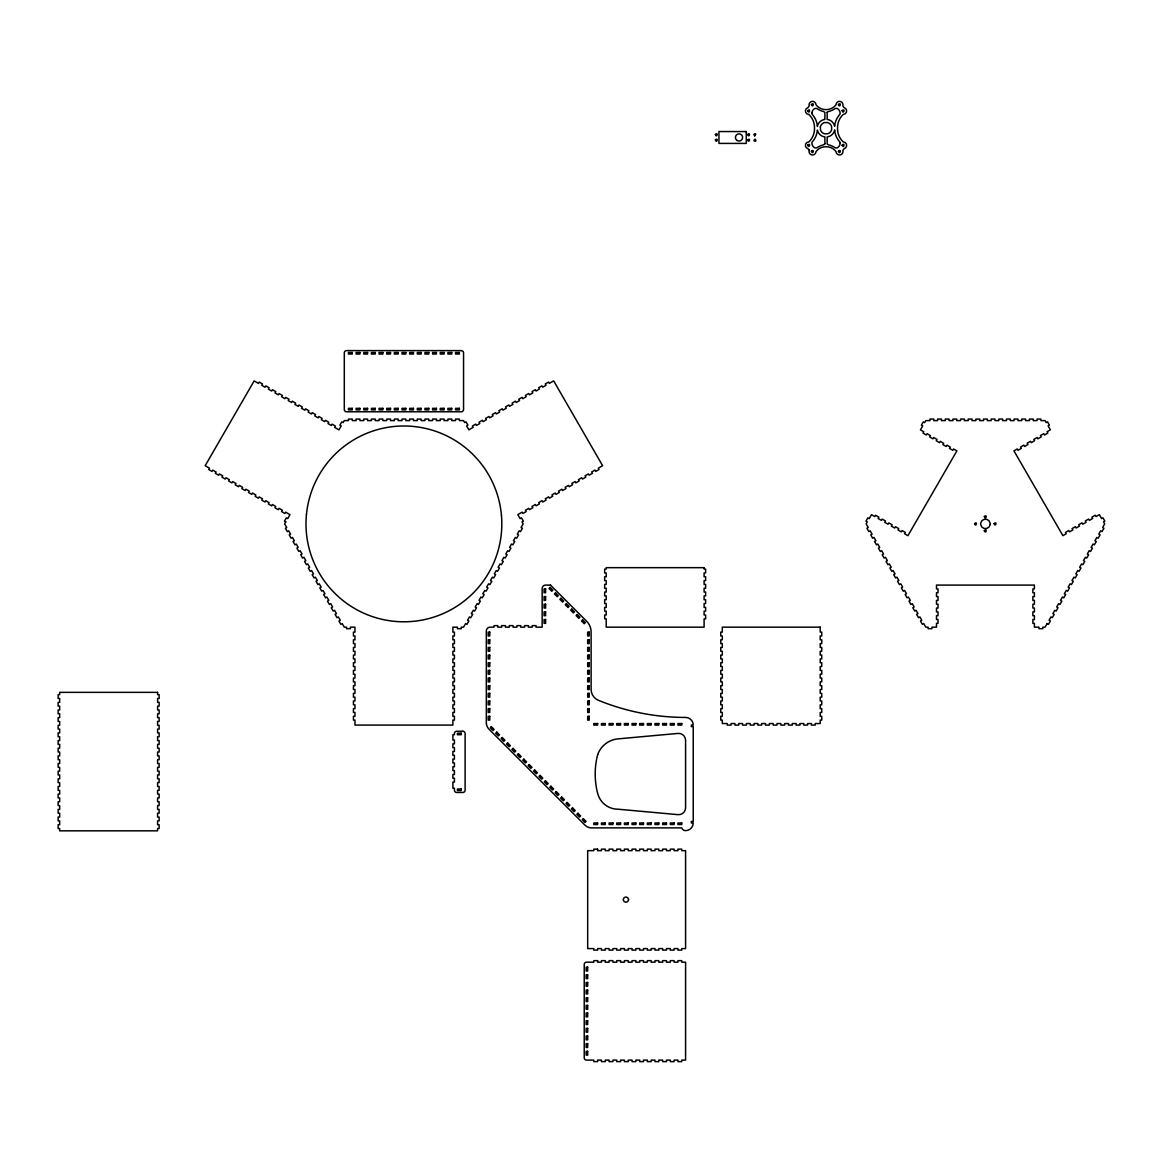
<?xml version="1.0" encoding="UTF-8"?>
<svg xmlns="http://www.w3.org/2000/svg" width="1163" height="1163" viewBox="0 0 1163 1163"><rect width="100%" height="100%" fill="white"/><g stroke="black" fill="none" stroke-linecap="round" stroke-linejoin="round"><path stroke-width="1.5" d="M306.465 514.279L306.349 515.471A97.91 97.91 0 0 0 403.895 621.798A97.91 97.91 0 0 0 501.457 515.5M755.674 140.941C756.415 136.551 751.443 142.017 755.659 140.97M755.121 133.687L753.813 134.399L754.569 135.838M754.7 135.867L755.819 134.21M501.457 515.5L501.355 514.308A97.91 97.91 0 0 0 306.48 514.279M984.291 530.75C986.224 534.922 987.285 527.261 984.291 530.75M807.674 110.79C809.55 114.992 810.727 107.345 807.674 110.79M842.099 145.215C843.975 149.416 845.152 141.77 842.099 145.215M811.963 112.782L811.934 113.378A1.875 1.875 0 0 0 812.486 114.701L812.835 115.093A19.858 19.858 0 0 1 817.313 125.604L817.4 126.476L817.574 125.488A8.868 8.868 0 0 1 824.131 119.527L824.887 119.455L824.887 112.375L823.36 111.459A16.98 16.98 0 0 1 816.906 108.508L814.914 108.435A5.524 5.524 0 0 0 811.963 112.782M840.108 142.976L840.093 143.572A5.524 5.524 0 0 1 837.127 147.919L835.252 147.919A16.98 16.98 0 0 0 828.681 144.895L827.169 143.979L827.155 136.9L827.911 136.827A8.868 8.868 0 0 0 834.467 130.867L834.641 129.878L834.729 130.75A19.858 19.858 0 0 0 839.206 141.261L839.555 141.653A1.875 1.875 0 0 1 840.108 142.976M809.288 150.114L809.23 150.521A3.445 3.445 0 0 0 811.934 154.941A3.445 3.445 0 0 0 815.961 151.684A12.11 12.11 0 0 1 826.021 146.727A12.11 12.11 0 0 1 836.081 151.684A3.445 3.445 0 0 0 840.108 154.941A3.445 3.445 0 0 0 842.812 150.521L844.047 148.733A3.445 3.445 0 0 0 843.306 141.944L843.233 141.959A18.099 18.099 0 0 1 837.534 128.177A18.099 18.099 0 0 1 843.233 114.396L843.306 114.41A3.445 3.445 0 0 0 844.047 107.621L842.812 105.833A3.445 3.445 0 0 0 840.108 101.414A3.445 3.445 0 0 0 836.081 104.67A12.11 12.11 0 0 1 826.021 109.627A12.11 12.11 0 0 1 815.961 104.67A3.445 3.445 0 0 0 811.934 101.414A3.445 3.445 0 0 0 809.23 105.833L807.994 107.621A3.445 3.445 0 0 0 808.736 114.41L808.808 114.396A18.099 18.099 0 0 1 814.507 128.177A18.099 18.099 0 0 1 808.808 141.959L808.736 141.944A3.445 3.445 0 0 0 807.994 148.733L809.288 150.114M827.169 112.375L827.155 119.455L828.71 119.731A8.868 8.868 0 0 1 834.671 126.287L834.729 125.604A19.858 19.858 0 0 1 839.206 115.093L839.555 114.701A1.875 1.875 0 0 0 840.108 113.378L840.093 112.782A5.524 5.524 0 0 0 837.127 108.435L835.252 108.435A16.98 16.98 0 0 1 828.681 111.459L827.184 112.273M824.887 143.878L823.36 144.895A16.98 16.98 0 0 0 816.906 147.846L814.914 147.919A5.524 5.524 0 0 1 811.963 143.572L811.934 142.976A1.875 1.875 0 0 1 812.486 141.653L812.835 141.261A19.858 19.858 0 0 0 817.313 130.75L817.371 130.067A8.868 8.868 0 0 0 823.331 136.623L824.887 136.9L824.887 143.878M820.351 126.912L820.482 129.922A5.815 5.815 0 0 0 824.756 133.847L827.765 133.73A5.815 5.815 0 0 0 831.69 129.442L831.574 126.433A5.815 5.815 0 0 0 827.286 122.508L824.276 122.624A5.815 5.815 0 0 0 820.351 126.912M994.06 523.612C995.572 527.973 997.389 520.442 994.06 523.612M715.39 134.472C716.742 138.717 718.69 131.492 715.39 134.472M715.39 139.909C716.742 144.139 718.69 136.914 715.39 139.909M747.664 134.472C749.03 138.717 750.964 131.492 747.664 134.472M811.411 104.51C812.806 108.9 814.812 101.428 811.411 104.51M811.411 151.248C812.806 155.624 814.812 148.152 811.411 151.248M838.421 104.51C839.817 108.9 841.823 101.428 838.421 104.51M838.421 151.248C839.817 155.624 841.823 148.152 838.421 151.248M974.565 523.597C975.975 527.973 977.967 520.501 974.565 523.597M984.349 516.488C985.41 520.966 987.969 513.668 984.349 516.488M807.747 144.968C808.663 149.475 811.469 142.264 807.747 144.968M842.157 110.543C843.088 115.064 845.894 107.854 842.157 110.543M747.707 139.793C748.579 144.154 751.327 137.19 747.707 139.793M597.709 754.554L597.142 756.72A78.415 78.415 0 0 0 597.142 791.363L597.724 793.544A20.847 20.847 0 0 0 617.989 809.201L678.014 814.652A6.92 6.92 0 0 0 685.589 807.762L685.589 740.38A6.934 6.934 0 0 0 678.029 733.417L617.975 738.883A23.812 23.812 0 0 0 597.709 754.554M285.793 521.911L284.659 523.917L286.723 527.493L285.4 528.264L287.319 531.578L288.642 530.808L290.546 534.122L289.224 534.893L291.143 538.207L292.465 537.437L294.37 540.751L293.047 541.507L294.966 544.822L296.289 544.066L298.193 547.366L296.87 548.136L298.789 551.451L300.112 550.681L302.031 553.995L300.694 554.766L302.613 558.08L303.936 557.31L305.854 560.624L304.532 561.38L306.436 564.695L307.759 563.939L309.678 567.253L308.355 568.009L310.259 571.324L311.582 570.553L313.501 573.868L312.178 574.638L314.083 577.953L315.406 577.182L317.325 580.497L316.002 581.267L317.906 584.567L319.244 583.811L321.148 587.126L319.825 587.882L321.729 591.197L323.067 590.441L324.971 593.741L323.648 594.511L325.567 597.826L326.89 597.055L328.795 600.37L327.472 601.14L329.391 604.455L330.714 603.684L332.618 606.999L331.295 607.755L333.214 611.069L334.537 610.313L336.441 613.613L335.118 614.384L337.037 617.698L338.36 616.928L340.279 620.242L338.942 621.013L340.861 624.327L342.184 623.557L344.263 627.162L346.559 627.162L346.559 628.703L350.383 628.703L350.383 627.162L354.962 627.162L354.962 632.134L353.436 632.134L353.436 635.957L354.962 635.957L354.962 639.795L353.436 639.795L353.436 643.619L354.962 643.619L354.962 647.442L353.436 647.442L353.436 651.265L354.962 651.265L354.962 655.089L353.436 655.089L353.436 658.912L354.962 658.912L354.962 662.736L353.436 662.736L353.436 666.559L354.962 666.559L354.962 670.382L353.436 670.382L353.436 674.206L354.962 674.206L354.962 678.044L353.436 678.044L353.436 681.867L354.962 681.867L354.962 685.69L353.436 685.69L353.436 689.514L354.962 689.514L354.962 693.337L353.436 693.337L353.436 697.16L354.962 697.16L354.962 700.984L353.436 700.984L353.436 704.807L354.962 704.807L354.962 708.63L353.436 708.63L353.436 712.454L354.962 712.454L354.962 716.292L353.436 716.292L353.436 720.115L354.962 720.115L354.962 725.087L452.887 725.087L452.887 720.115L454.413 720.115L454.413 716.292L452.887 716.292L452.887 712.454L454.413 712.454L454.413 708.63L452.887 708.63L452.887 704.807L454.413 704.807L454.413 700.984L452.887 700.984L452.887 697.16L454.413 697.16L454.413 693.337L452.887 693.337L452.887 689.514L454.413 689.514L454.413 685.69L452.887 685.69L452.887 681.867L454.413 681.867L454.413 678.044L452.887 678.044L452.887 674.206L454.413 674.206L454.413 670.382L452.887 670.382L452.887 666.559L454.413 666.559L454.413 662.736L452.887 662.736L452.887 658.912L454.413 658.912L454.413 655.089L452.887 655.089L452.887 651.265L454.413 651.265L454.413 647.442L452.887 647.442L452.887 643.619L454.413 643.619L454.413 639.795L452.887 639.795L452.887 635.957L454.413 635.957L454.413 632.134L452.887 632.134L452.887 627.162L457.422 627.162L457.422 628.703L461.246 628.703L461.246 627.162L463.543 627.162L465.622 623.572L466.945 624.327L468.863 621.013L467.541 620.257L469.445 616.942L470.768 617.698L472.687 614.398L471.364 613.628L473.268 610.313L474.591 611.084L476.51 607.769L475.187 606.999L477.092 603.684L478.429 604.455L480.334 601.14L479.011 600.384L480.915 597.07L482.252 597.826L484.157 594.526L482.834 593.755L484.753 590.441L486.076 591.211L487.98 587.897L486.657 587.126L488.576 583.811L489.899 584.582L491.804 581.267L490.481 580.497L492.4 577.197L493.723 577.953L495.627 574.638L494.304 573.882L496.223 570.568L497.546 571.338L499.465 568.024L498.127 567.253L500.046 563.939L501.369 564.709L503.288 561.395L501.965 560.624L503.87 557.324L505.193 558.08L507.112 554.766L505.789 554.01L507.693 550.695L509.016 551.451L510.935 548.151L509.612 547.38L511.516 544.066L512.839 544.836L514.758 541.522L513.435 540.751L515.34 537.437L516.677 538.207L518.582 534.893L517.259 534.137L519.163 530.822L520.501 531.578L522.405 528.278L521.082 527.508L523.176 523.888L522.013 521.911L523.35 521.14L521.431 517.826L520.108 518.596L517.811 514.628L522.129 512.142L522.885 513.465L526.199 511.56L525.443 510.237L528.743 508.318L529.514 509.641L532.828 507.737L532.058 506.414L535.373 504.495L536.143 505.818L539.458 503.913L538.687 502.59L542.002 500.671L542.758 501.994L546.072 500.09L545.316 498.753L548.616 496.848L549.387 498.171L552.701 496.267L551.931 494.929L555.245 493.025L556.016 494.348L559.33 492.429L558.56 491.106L561.874 489.201L562.645 490.524L565.945 488.605L565.189 487.282L568.503 485.378L569.259 486.701L572.574 484.782L571.803 483.459L575.118 481.555L575.889 482.878L579.203 480.959L578.433 479.636L581.747 477.717L582.518 479.054L585.818 477.135L585.062 475.812L588.376 473.893L589.132 475.216L592.447 473.312L591.691 471.989L594.991 470.07L595.761 471.393L599.076 469.489L598.305 468.166L602.608 465.68L553.661 380.883L549.358 383.368L548.587 382.046L545.273 383.95L546.043 385.273L542.728 387.192L541.958 385.869L538.643 387.773L539.414 389.096L536.099 391.015L535.343 389.692L532.029 391.597L532.785 392.934L529.47 394.839L528.714 393.516L525.4 395.42L526.17 396.757L522.856 398.662L522.085 397.339L518.771 399.258L519.541 400.581L516.227 402.485L515.456 401.162L512.156 403.081L512.912 404.404L509.598 406.309L508.842 404.986L505.527 406.905L506.298 408.228L502.983 410.132L502.212 408.809L498.898 410.728L499.668 412.051L496.354 413.97L495.583 412.632L492.283 414.551L493.039 415.874L489.725 417.793L488.969 416.456L485.654 418.375L486.41 419.698L483.11 421.617L482.34 420.294L479.025 422.198L479.796 423.521L476.481 425.44L475.711 424.117L472.396 426.021L473.167 427.344L468.863 429.83L466.596 425.905L467.919 425.135L466 421.82L464.677 422.591L463.528 420.599L459.37 420.599L459.37 419.073L455.547 419.073L455.547 420.599L451.724 420.599L451.724 419.073L447.9 419.073L447.9 420.599L444.077 420.599L444.077 419.073L440.239 419.073L440.239 420.599L436.416 420.599L436.416 419.073L432.592 419.073L432.592 420.599L428.769 420.599L428.769 419.073L424.946 419.073L424.946 420.599L421.122 420.599L421.122 419.073L417.299 419.073L417.299 420.599L413.476 420.599L413.476 419.073L409.652 419.073L409.652 420.599L405.829 420.599L405.829 419.073L402.005 419.073L402.005 420.599L398.168 420.599L398.168 419.073L394.344 419.073L394.344 420.599L390.521 420.599L390.521 419.073L386.698 419.073L386.698 420.599L382.874 420.599L382.874 419.073L379.051 419.073L379.051 420.599L375.227 420.599L375.227 419.073L371.404 419.073L371.404 420.599L367.581 420.599L367.581 419.073L363.757 419.073L363.757 420.599L359.919 420.599L359.919 419.073L356.096 419.073L356.096 420.599L352.273 420.599L352.273 419.073L348.449 419.073L348.449 420.599L344.306 420.599L343.129 422.591L341.806 421.82L339.901 425.135L341.224 425.905L338.927 429.859L334.624 427.373L335.395 426.051L332.08 424.146L331.31 425.469L328.01 423.55L328.766 422.227L325.451 420.323L324.695 421.646L321.381 419.727L322.136 418.404L318.836 416.499L318.066 417.822L314.751 415.903L315.522 414.58L312.207 412.661L311.437 413.999L308.122 412.08L308.893 410.757L305.578 408.838L304.822 410.176L301.508 408.257L302.264 406.934L298.964 405.015L298.193 406.338L294.879 404.433L295.649 403.11L292.335 401.191L291.564 402.514L288.25 400.61L289.02 399.287L285.705 397.368L284.95 398.691L281.635 396.787L282.391 395.464L279.076 393.545L278.32 394.868L275.006 392.963L275.776 391.626L272.462 389.721L271.691 391.044L268.377 389.125L269.147 387.802L265.833 385.898L265.062 387.221L261.762 385.302L262.518 383.979L259.204 382.075L258.448 383.397L254.145 380.912L205.182 465.709L209.485 468.195L208.715 469.518L212.029 471.422L212.8 470.099L216.114 472.018L215.344 473.341L218.659 475.26L219.429 473.923L222.729 475.841L221.973 477.164L225.288 479.083L226.044 477.746L229.358 479.665L228.602 480.988L231.902 482.907L232.673 481.584L235.987 483.488L235.217 484.811L238.531 486.73L239.302 485.407L242.616 487.312L241.846 488.634L245.16 490.553L245.916 489.23L249.231 491.135L248.475 492.458L251.79 494.377L252.545 493.054L255.86 494.958L255.09 496.296L258.404 498.2L259.175 496.877L262.489 498.796L261.719 500.119L265.033 502.023L265.804 500.701L269.104 502.62L268.348 503.942L271.662 505.847L272.418 504.524L275.733 506.443L274.962 507.766L278.277 509.67L279.047 508.347L282.362 510.266L281.591 511.589L284.906 513.508L285.676 512.171L289.98 514.657L287.712 518.596L286.374 517.826L284.47 521.14L285.793 521.911M1047.136 623.557L1045.072 627.162L1042.789 627.162L1042.789 628.703L1038.966 628.703L1038.966 627.162L1034.401 627.162L1034.401 623.339L1032.875 623.339L1032.875 619.516L1034.401 619.516L1034.401 615.692L1032.875 615.692L1032.875 611.869L1034.401 611.869L1034.401 608.045L1032.875 608.045L1032.875 604.222L1034.401 604.222L1034.401 600.399L1032.875 600.399L1032.875 596.575L1034.401 596.575L1034.401 592.737L1032.875 592.737L1032.875 588.914L1034.401 588.914L1034.401 585.091L936.491 585.091L936.491 588.914L938.018 588.914L938.018 592.737L936.491 592.737L936.491 596.575L938.018 596.575L938.018 600.399L936.491 600.399L936.491 604.222L938.018 604.222L938.018 608.045L936.491 608.045L936.491 611.869L938.018 611.869L938.018 615.692L936.491 615.692L936.491 619.516L938.018 619.516L938.018 623.339L936.491 623.339L936.491 627.162L931.926 627.162L931.926 628.703L928.103 628.703L928.103 627.162L925.821 627.162L923.713 623.557L922.39 624.327L920.471 621.013L921.794 620.242L919.889 616.928L918.566 617.698L916.648 614.384L917.97 613.613L916.066 610.313L914.743 611.069L912.824 607.755L914.147 606.999L912.243 603.684L910.92 604.455L909.001 601.14L910.324 600.37L908.419 597.055L907.082 597.826L905.177 594.511L906.5 593.741L904.581 590.441L903.258 591.197L901.354 587.882L902.677 587.126L900.758 583.811L899.435 584.567L897.531 581.267L898.854 580.497L896.935 577.182L895.612 577.953L893.707 574.638L895.03 573.868L893.111 570.553L891.788 571.324L889.869 568.009L891.207 567.253L889.288 563.939L887.965 564.695L886.046 561.38L887.384 560.624L885.465 557.31L884.142 558.08L882.223 554.766L883.546 553.995L881.641 550.681L880.318 551.451L878.399 548.136L879.722 547.366L877.818 544.066L876.495 544.822L874.576 541.507L875.899 540.751L873.995 537.437L872.672 538.207L870.753 534.893L872.076 534.122L870.171 530.808L868.834 531.578L866.929 528.264L868.252 527.493L866.159 523.902L867.293 521.925L865.97 521.169L867.889 517.855L869.212 518.625L871.494 514.657L874.809 516.576L875.579 515.253L878.879 517.157L878.123 518.48L881.438 520.399L882.194 519.076L885.508 520.98L884.738 522.318L888.052 524.222L888.823 522.899L892.137 524.818L891.367 526.141L894.681 528.046L895.452 526.723L898.752 528.642L897.996 529.965L901.31 531.869L902.066 530.546L905.381 532.465L904.625 533.788L907.925 535.692L956.887 450.895L953.573 448.991L952.817 450.314L949.502 448.409L950.258 447.072L946.958 445.167L946.188 446.49L942.873 444.571L943.644 443.248L940.329 441.344L939.559 442.667L936.244 440.748L937.015 439.425L933.7 437.521L932.93 438.844L929.63 436.925L930.385 435.602L927.071 433.697L926.315 435.02L923 433.101L923.771 431.778L920.456 429.859L922.724 425.92L921.401 425.164L923.32 421.849L924.643 422.605L925.821 420.613L929.964 420.613L929.964 419.073L933.787 419.073L933.787 420.613L937.611 420.613L937.611 419.073L941.434 419.073L941.434 420.613L945.272 420.613L945.272 419.073L949.095 419.073L949.095 420.613L952.919 420.613L952.919 419.073L956.742 419.073L956.742 420.613L960.565 420.613L960.565 419.073L964.389 419.073L964.389 420.613L968.212 420.613L968.212 419.073L972.035 419.073L972.035 420.613L975.859 420.613L975.859 419.073L979.682 419.073L979.682 420.613L983.505 420.613L983.505 419.073L987.343 419.073L987.343 420.613L991.167 420.613L991.167 419.073L994.99 419.073L994.99 420.613L998.813 420.613L998.813 419.073L1002.637 419.073L1002.637 420.613L1006.46 420.613L1006.46 419.073L1010.284 419.073L1010.284 420.613L1014.107 420.613L1014.107 419.073L1017.93 419.073L1017.93 420.613L1021.754 420.613L1021.754 419.073L1025.592 419.073L1025.592 420.613L1029.415 420.613L1029.415 419.073L1033.238 419.073L1033.238 420.613L1037.062 420.613L1037.062 419.073L1040.885 419.073L1040.885 420.613L1045.057 420.613L1046.177 422.562L1047.514 421.806L1049.419 425.12L1048.096 425.876L1050.378 429.83L1047.063 431.749L1047.834 433.072L1044.519 434.991L1043.749 433.654L1040.449 435.573L1041.205 436.895L1037.89 438.814L1037.134 437.492L1033.82 439.396L1034.59 440.719L1031.276 442.638L1030.505 441.315L1027.191 443.219L1027.961 444.542L1024.647 446.461L1023.876 445.138L1020.562 447.043L1021.332 448.366L1018.018 450.285L1017.262 448.962L1013.947 450.866L1062.895 535.663L1066.209 533.759L1065.453 532.436L1068.768 530.517L1069.524 531.84L1072.838 529.935L1072.068 528.613L1075.382 526.694L1076.153 528.017L1079.468 526.112L1078.697 524.775L1082.012 522.87L1082.782 524.193L1086.082 522.289L1085.326 520.951L1088.641 519.047L1089.397 520.37L1092.711 518.451L1091.941 517.128L1095.255 515.224L1096.026 516.546L1099.34 514.628L1101.608 518.567L1102.931 517.811L1104.85 521.126L1103.527 521.882L1104.676 523.902L1102.597 527.493L1103.92 528.264L1102.015 531.578L1100.678 530.808L1098.773 534.122L1100.096 534.893L1098.177 538.207L1096.854 537.437L1094.95 540.751L1096.273 541.507L1094.354 544.822L1093.031 544.066L1091.127 547.38L1092.45 548.136L1090.531 551.451L1089.208 550.681L1087.303 553.995L1088.626 554.766L1086.707 558.08L1085.384 557.31L1083.48 560.624L1084.803 561.395L1082.884 564.695L1081.561 563.939L1079.642 567.253L1080.979 568.009L1079.06 571.324L1077.738 570.553L1075.819 573.868L1077.142 574.638L1075.237 577.953L1073.914 577.182L1071.995 580.497L1073.318 581.267L1071.414 584.567L1070.091 583.811L1068.172 587.126L1069.495 587.882L1067.59 591.197L1066.267 590.441L1064.349 593.741L1065.671 594.511L1063.767 597.826L1062.43 597.055L1060.525 600.37L1061.848 601.14L1059.944 604.455L1058.606 603.684L1056.702 606.999L1058.025 607.755L1056.106 611.069L1054.783 610.313L1052.878 613.613L1054.201 614.384L1052.282 617.698L1050.959 616.928L1049.055 620.242L1050.378 621.013L1048.459 624.327L1047.136 623.557M550.143 587.475L549.067 588.551L551.771 591.255L552.847 590.179L550.143 587.475M555.551 592.883L554.475 593.973L557.179 596.677L558.255 595.587L555.551 592.883M560.959 598.291L559.883 599.381L562.587 602.085L563.677 600.995L560.959 598.291M566.381 603.699L565.291 604.789L567.995 607.493L569.085 606.403L566.381 603.699M571.789 609.107L570.699 610.197L573.403 612.901L574.493 611.811L571.789 609.107M577.197 614.515L576.107 615.605L578.811 618.309L579.901 617.219L577.197 614.515M582.605 619.923L581.515 621.013L584.219 623.717L585.309 622.641L582.605 619.923M491.382 726.701L490.306 727.791L493.01 730.495L494.086 729.405L491.382 726.701M496.79 732.109L495.714 733.199L498.418 735.903L499.494 734.812L496.79 732.109M502.198 737.516L501.122 738.607L503.826 741.311L504.902 740.22L502.198 737.516M507.606 742.924L506.53 744.015L509.234 746.719L510.31 745.643L507.606 742.924M513.028 748.347L511.938 749.423L514.642 752.127L515.732 751.051L513.028 748.347M518.436 753.755L517.346 754.831L520.05 757.535L521.14 756.459L518.436 753.755M523.844 759.163L522.754 760.239L525.458 762.943L526.548 761.867L523.844 759.163M529.252 764.571L528.162 765.647L530.866 768.35L531.956 767.275L529.252 764.571M534.66 769.979L533.57 771.054L536.274 773.758L537.364 772.683L534.66 769.979M540.068 775.387L538.978 776.462L541.696 779.166L542.772 778.091L540.068 775.387M545.476 780.795L544.4 781.87L547.104 784.574L548.18 783.499L545.476 780.795M550.884 786.203L549.808 787.293L552.512 789.997L553.588 788.907L550.884 786.203M556.292 791.61L555.216 792.701L557.92 795.405L558.996 794.314L556.292 791.61M561.7 797.018L560.624 798.109L563.328 800.813L564.404 799.722L561.7 797.018M567.108 802.426L566.032 803.517L568.736 806.221L569.812 805.13L567.108 802.426M572.516 807.834L571.44 808.925L574.144 811.629L575.22 810.538L572.516 807.834M577.924 813.242L576.848 814.333L579.552 817.037L580.628 815.961L577.924 813.242M583.332 818.665L582.256 819.741L584.96 822.445L586.05 821.369L583.332 818.665M746.253 131.55L718.952 131.55L718.952 143.412L746.253 143.412L746.253 131.55M461.26 350.601L346.574 350.601A2.282 2.282 0 0 0 344.292 352.883L344.292 409.507A2.282 2.282 0 0 0 346.574 411.789L461.26 411.789A2.297 2.297 0 0 0 463.557 409.492L463.557 352.898A2.297 2.297 0 0 0 461.26 350.601M352.273 352.505L348.449 352.505L348.449 354.032L352.273 354.032L352.273 352.505M359.919 352.505L356.096 352.505L356.096 354.032L359.919 354.032L359.919 352.505M367.581 352.505L363.757 352.505L363.757 354.032L367.581 354.032L367.581 352.505M375.227 352.505L371.404 352.505L371.404 354.032L375.227 354.032L375.227 352.505M382.874 352.505L379.051 352.505L379.051 354.032L382.874 354.032L382.874 352.505M390.521 352.505L386.698 352.505L386.698 354.032L390.521 354.032L390.521 352.505M398.168 352.505L394.344 352.505L394.344 354.032L398.168 354.032L398.168 352.505M405.829 352.505L402.005 352.505L402.005 354.032L405.829 354.032L405.829 352.505M413.476 352.505L409.652 352.505L409.652 354.032L413.476 354.032L413.476 352.505M421.122 352.505L417.299 352.505L417.299 354.032L421.122 354.032L421.122 352.505M428.769 352.505L424.946 352.505L424.946 354.032L428.769 354.032L428.769 352.505M436.416 352.505L432.592 352.505L432.592 354.032L436.416 354.032L436.416 352.505M444.077 352.505L440.239 352.505L440.239 354.032L444.077 354.032L444.077 352.505M451.724 352.505L447.9 352.505L447.9 354.032L451.724 354.032L451.724 352.505M459.37 352.505L455.547 352.505L455.547 354.032L459.37 354.032L459.37 352.505M352.273 408.344L348.449 408.344L348.449 409.885L352.273 409.885L352.273 408.344M359.919 408.344L356.096 408.344L356.096 409.885L359.919 409.885L359.919 408.344M367.581 408.344L363.757 408.344L363.757 409.885L367.581 409.885L367.581 408.344M375.227 408.344L371.404 408.344L371.404 409.885L375.227 409.885L375.227 408.344M382.874 408.344L379.051 408.344L379.051 409.885L382.874 409.885L382.874 408.344M390.521 408.344L386.698 408.344L386.698 409.885L390.521 409.885L390.521 408.344M398.168 408.344L394.344 408.344L394.344 409.885L398.168 409.885L398.168 408.344M405.829 408.344L402.005 408.344L402.005 409.885L405.829 409.885L405.829 408.344M413.476 408.344L409.652 408.344L409.652 409.885L413.476 409.885L413.476 408.344M421.122 408.344L417.299 408.344L417.299 409.885L421.122 409.885L421.122 408.344M428.769 408.344L424.946 408.344L424.946 409.885L428.769 409.885L428.769 408.344M436.416 408.344L432.592 408.344L432.592 409.885L436.416 409.885L436.416 408.344M444.077 408.344L440.239 408.344L440.239 409.885L444.077 409.885L444.077 408.344M451.724 408.344L447.9 408.344L447.9 409.885L451.724 409.885L451.724 408.344M459.37 408.344L455.547 408.344L455.547 409.885L459.37 409.885L459.37 408.344M704.109 567.66L606.199 567.66L606.199 569.114L604.658 569.114L604.658 572.937L606.199 572.937L606.199 576.761L604.658 576.761L604.658 580.584L606.199 580.584L606.199 584.408L604.658 584.408L604.658 588.231L606.199 588.231L606.199 592.054L604.658 592.054L604.658 595.878L606.199 595.878L606.199 599.701L604.658 599.701L604.658 603.524L606.199 603.524L606.199 607.362L604.658 607.362L604.658 611.186L606.199 611.186L606.199 615.009L604.658 615.009L604.658 618.832L606.199 618.832L606.199 627.162L704.109 627.162L704.109 618.832L705.636 618.832L705.636 615.009L704.109 615.009L704.109 611.186L705.636 611.186L705.636 607.362L704.109 607.362L704.109 603.524L705.636 603.524L705.636 599.701L704.109 599.701L704.109 595.878L705.636 595.878L705.636 592.054L704.109 592.054L704.109 588.231L705.636 588.231L705.636 584.408L704.109 584.408L704.109 580.584L705.636 580.584L705.636 576.761L704.109 576.761L704.109 572.937L705.636 572.937L705.636 569.114L704.109 569.114L704.109 567.66M550.477 585.091L545.607 585.091A3.445 3.445 0 0 0 542.162 588.536L542.162 627.162L536.041 627.162L536.041 625.636L532.218 625.636L532.218 627.162L528.395 627.162L528.395 625.636L524.571 625.636L524.571 627.162L520.748 627.162L520.748 625.636L516.924 625.636L516.924 627.162L513.087 627.162L513.087 625.636L509.263 625.636L509.263 627.162L505.44 627.162L505.44 625.636L501.616 625.636L501.616 627.162L497.793 627.162L497.793 625.636L493.97 625.636L493.97 627.162L490.146 627.162A3.823 3.823 0 0 0 486.323 630.986L486.323 722.688A9.231 9.231 0 0 0 489.027 729.216L584.989 825.178A9.188 9.188 0 0 0 591.487 827.867L681.765 827.867A4.027 4.027 0 0 0 685.589 830.644A7.647 7.647 0 0 0 693.235 822.997L691.331 822.997L691.331 821.471L693.235 821.471L693.235 726.613L691.331 726.613L691.331 725.087L693.235 725.087A7.647 7.647 0 0 0 685.589 717.426A230.274 230.274 0 0 1 598.567 700.359L598.087 700.155A11.601 11.601 0 0 1 591.124 689.514L591.124 632.134A15.235 15.235 0 0 0 586.661 621.275L550.477 585.091M545.607 588.914L544.08 588.914L544.08 592.737L545.607 592.737L545.607 588.914M545.607 596.575L544.08 596.575L544.08 600.399L545.607 600.399L545.607 596.575M545.607 604.222L544.08 604.222L544.08 608.045L545.607 608.045L545.607 604.222M545.607 611.869L544.08 611.869L544.08 615.692L545.607 615.692L545.607 611.869M545.607 619.516L544.08 619.516L544.08 623.339L545.607 623.339L545.607 619.516M820.206 627.162L722.296 627.162L722.296 632.134L720.769 632.134L720.769 635.957L722.296 635.957L722.296 639.795L720.769 639.795L720.769 643.619L722.296 643.619L722.296 647.442L720.769 647.442L720.769 651.265L722.296 651.265L722.296 655.089L720.769 655.089L720.769 658.912L722.296 658.912L722.296 662.736L720.769 662.736L720.769 666.559L722.296 666.559L722.296 670.382L720.769 670.382L720.769 674.206L722.296 674.206L722.296 678.044L720.769 678.044L720.769 681.867L722.296 681.867L722.296 685.69L720.769 685.69L720.769 689.514L722.296 689.514L722.296 693.337L720.769 693.337L720.769 697.16L722.296 697.16L722.296 700.984L720.769 700.984L720.769 704.807L722.296 704.807L722.296 708.63L720.769 708.63L720.769 712.454L722.296 712.454L722.296 716.292L720.769 716.292L720.769 720.115L722.296 720.115L722.296 723.546L727.268 723.546L727.268 725.087L731.091 725.087L731.091 723.546L734.914 723.546L734.914 725.087L738.738 725.087L738.738 723.546L742.561 723.546L742.561 725.087L746.399 725.087L746.399 723.546L750.222 723.546L750.222 725.087L754.046 725.087L754.046 723.546L757.869 723.546L757.869 725.087L761.692 725.087L761.692 723.546L765.516 723.546L765.516 725.087L769.339 725.087L769.339 723.546L773.162 723.546L773.162 725.087L776.986 725.087L776.986 723.546L780.809 723.546L780.809 725.087L784.632 725.087L784.632 723.546L788.47 723.546L788.47 725.087L792.294 725.087L792.294 723.546L796.117 723.546L796.117 725.087L799.94 725.087L799.94 723.546L803.764 723.546L803.764 725.087L807.587 725.087L807.587 723.546L811.411 723.546L811.411 725.087L815.234 725.087L815.234 723.546L820.206 723.546L820.206 720.115L821.747 720.115L821.747 716.292L820.206 716.292L820.206 712.454L821.747 712.454L821.747 708.63L820.206 708.63L820.206 704.807L821.747 704.807L821.747 700.984L820.206 700.984L820.206 697.16L821.747 697.16L821.747 693.337L820.206 693.337L820.206 689.514L821.747 689.514L821.747 685.69L820.206 685.69L820.206 681.867L821.747 681.867L821.747 678.044L820.206 678.044L820.206 674.206L821.747 674.206L821.747 670.382L820.206 670.382L820.206 666.559L821.747 666.559L821.747 662.736L820.206 662.736L820.206 658.912L821.747 658.912L821.747 655.089L820.206 655.089L820.206 651.265L821.747 651.265L821.747 647.442L820.206 647.442L820.206 643.619L821.747 643.619L821.747 639.795L820.206 639.795L820.206 635.957L821.747 635.957L821.747 632.134L820.206 632.134L820.206 627.162M489.768 632.134L488.227 632.134L488.227 635.957L489.768 635.957L489.768 632.134M589.205 632.134L587.678 632.134L587.678 635.957L589.205 635.957L589.205 632.134M489.768 639.795L488.227 639.795L488.227 643.619L489.768 643.619L489.768 639.795M589.205 639.795L587.678 639.795L587.678 643.619L589.205 643.619L589.205 639.795M489.768 647.442L488.227 647.442L488.227 651.265L489.768 651.265L489.768 647.442M589.205 647.442L587.678 647.442L587.678 651.265L589.205 651.265L589.205 647.442M489.768 655.089L488.227 655.089L488.227 658.912L489.768 658.912L489.768 655.089M589.205 655.089L587.678 655.089L587.678 658.912L589.205 658.912L589.205 655.089M489.768 662.736L488.227 662.736L488.227 666.559L489.768 666.559L489.768 662.736M589.205 662.736L587.678 662.736L587.678 666.559L589.205 666.559L589.205 662.736M489.768 670.382L488.227 670.382L488.227 674.206L489.768 674.206L489.768 670.382M589.205 670.382L587.678 670.382L587.678 674.206L589.205 674.206L589.205 670.382M489.768 678.044L488.227 678.044L488.227 681.867L489.768 681.867L489.768 678.044M589.205 678.044L587.678 678.044L587.678 681.867L589.205 681.867L589.205 678.044M489.768 685.69L488.227 685.69L488.227 689.514L489.768 689.514L489.768 685.69M589.205 685.69L587.678 685.69L587.678 689.514L589.205 689.514L589.205 685.69M157.601 692.363L59.676 692.363L59.676 694.66L58.15 694.66L58.15 698.483L59.676 698.483L59.676 702.321L58.15 702.321L58.15 706.145L59.676 706.145L59.676 709.968L58.15 709.968L58.15 713.791L59.676 713.791L59.676 717.615L58.15 717.615L58.15 721.438L59.676 721.438L59.676 725.261L58.15 725.261L58.15 729.085L59.676 729.085L59.676 732.908L58.15 732.908L58.15 736.731L59.676 736.731L59.676 740.569L58.15 740.569L58.15 744.393L59.676 744.393L59.676 748.216L58.15 748.216L58.15 752.039L59.676 752.039L59.676 755.863L58.15 755.863L58.15 759.686L59.676 759.686L59.676 763.51L58.15 763.51L58.15 767.333L59.676 767.333L59.676 771.156L58.15 771.156L58.15 774.98L59.676 774.98L59.676 778.803L58.15 778.803L58.15 782.641L59.676 782.641L59.676 786.464L58.15 786.464L58.15 790.288L59.676 790.288L59.676 794.111L58.15 794.111L58.15 797.934L59.676 797.934L59.676 801.758L58.15 801.758L58.15 805.581L59.676 805.581L59.676 809.404L58.15 809.404L58.15 813.228L59.676 813.228L59.676 817.051L58.15 817.051L58.15 820.889L59.676 820.889L59.676 824.712L58.15 824.712L58.15 828.536L59.676 828.536L59.676 830.833L157.601 830.833L157.601 828.536L159.127 828.536L159.127 824.712L157.601 824.712L157.601 820.889L159.127 820.889L159.127 817.051L157.601 817.051L157.601 813.228L159.127 813.228L159.127 809.404L157.601 809.404L157.601 805.581L159.127 805.581L159.127 801.758L157.601 801.758L157.601 797.934L159.127 797.934L159.127 794.111L157.601 794.111L157.601 790.288L159.127 790.288L159.127 786.464L157.601 786.464L157.601 782.641L159.127 782.641L159.127 778.803L157.601 778.803L157.601 774.98L159.127 774.98L159.127 771.156L157.601 771.156L157.601 767.333L159.127 767.333L159.127 763.51L157.601 763.51L157.601 759.686L159.127 759.686L159.127 755.863L157.601 755.863L157.601 752.039L159.127 752.039L159.127 748.216L157.601 748.216L157.601 744.393L159.127 744.393L159.127 740.569L157.601 740.569L157.601 736.731L159.127 736.731L159.127 732.908L157.601 732.908L157.601 729.085L159.127 729.085L159.127 725.261L157.601 725.261L157.601 721.438L159.127 721.438L159.127 717.615L157.601 717.615L157.601 713.791L159.127 713.791L159.127 709.968L157.601 709.968L157.601 706.145L159.127 706.145L159.127 702.321L157.601 702.321L157.601 698.483L159.127 698.483L159.127 694.66L157.601 694.66L157.601 692.363M489.768 693.337L488.227 693.337L488.227 697.16L489.768 697.16L489.768 693.337M589.205 693.337L587.678 693.337L587.678 697.16L589.205 697.16L589.205 693.337M489.768 700.984L488.227 700.984L488.227 704.807L489.768 704.807L489.768 700.984M589.205 700.984L587.678 700.984L587.678 704.807L589.205 704.807L589.205 700.984M489.768 708.63L488.227 708.63L488.227 712.454L489.768 712.454L489.768 708.63M589.205 708.63L587.678 708.63L587.678 712.454L589.205 712.454L589.205 708.63M489.768 716.292L488.227 716.292L488.227 720.115L489.768 720.115L489.768 716.292M589.205 716.292L587.678 716.292L587.678 720.115L589.205 720.115L589.205 716.292M597.622 723.546L593.799 723.546L593.799 725.087L597.622 725.087L597.622 723.546M605.269 723.546L601.445 723.546L601.445 725.087L605.269 725.087L605.269 723.546M612.916 723.546L609.092 723.546L609.092 725.087L612.916 725.087L612.916 723.546M620.577 723.546L616.739 723.546L616.739 725.087L620.577 725.087L620.577 723.546M628.224 723.546L624.4 723.546L624.4 725.087L628.224 725.087L628.224 723.546M635.87 723.546L632.047 723.546L632.047 725.087L635.87 725.087L635.87 723.546M643.517 723.546L639.694 723.546L639.694 725.087L643.517 725.087L643.517 723.546M651.164 723.546L647.34 723.546L647.34 725.087L651.164 725.087L651.164 723.546M658.81 723.546L654.987 723.546L654.987 725.087L658.81 725.087L658.81 723.546M666.472 723.546L662.648 723.546L662.648 725.087L666.472 725.087L666.472 723.546M674.118 723.546L670.295 723.546L670.295 725.087L674.118 725.087L674.118 723.546M681.765 723.546L677.942 723.546L677.942 725.087L681.765 725.087L681.765 723.546M462.83 731.265L456.71 731.265A2.297 2.297 0 0 0 454.413 733.562L454.413 734.711L452.887 734.711L452.887 740.002L454.413 740.002L454.413 743.826L452.887 743.826L452.887 747.649L454.413 747.649L454.413 751.472L452.887 751.472L452.887 755.296L454.413 755.296L454.413 759.119L452.887 759.119L452.887 762.943L454.413 762.943L454.413 766.766L452.887 766.766L452.887 770.589L454.413 770.589L454.413 774.427L452.887 774.427L452.887 778.251L454.413 778.251L454.413 782.074L452.887 782.074L452.887 788.194L454.413 788.194L454.413 790.171A2.297 2.297 0 0 0 456.71 792.468L462.83 792.468A2.297 2.297 0 0 0 465.113 790.171L465.113 733.562A2.297 2.297 0 0 0 462.83 731.265M461.246 733.184L457.422 733.184L457.422 734.711L461.246 734.711L461.246 733.184M461.246 789.023L457.422 789.023L457.422 790.549L461.246 790.549L461.246 789.023M597.622 822.997L593.799 822.997L593.799 824.523L597.622 824.523L597.622 822.997M605.269 822.997L601.445 822.997L601.445 824.523L605.269 824.523L605.269 822.997M612.916 822.997L609.092 822.997L609.092 824.523L612.916 824.523L612.916 822.997M620.577 822.997L616.739 822.997L616.739 824.523L620.577 824.523L620.577 822.997M628.224 822.997L624.4 822.997L624.4 824.523L628.224 824.523L628.224 822.997M635.87 822.997L632.047 822.997L632.047 824.523L635.87 824.523L635.87 822.997M643.517 822.997L639.694 822.997L639.694 824.523L643.517 824.523L643.517 822.997M651.164 822.997L647.34 822.997L647.34 824.523L651.164 824.523L651.164 822.997M658.81 822.997L654.987 822.997L654.987 824.523L658.81 824.523L658.81 822.997M666.472 822.997L662.648 822.997L662.648 824.523L666.472 824.523L666.472 822.997M674.118 822.997L670.295 822.997L670.295 824.523L674.118 824.523L674.118 822.997M681.765 822.997L677.942 822.997L677.942 824.523L681.765 824.523L681.765 822.997M597.622 849.135L593.799 849.135L593.799 850.662L587.678 850.662L587.678 948.586L593.799 948.586L593.799 950.113L597.622 950.113L597.622 948.586L601.445 948.586L601.445 950.113L605.269 950.113L605.269 948.586L609.092 948.586L609.092 950.113L612.916 950.113L612.916 948.586L616.739 948.586L616.739 950.113L620.577 950.113L620.577 948.586L624.4 948.586L624.4 950.113L628.224 950.113L628.224 948.586L632.047 948.586L632.047 950.113L635.87 950.113L635.87 948.586L639.694 948.586L639.694 950.113L643.517 950.113L643.517 948.586L647.34 948.586L647.34 950.113L651.164 950.113L651.164 948.586L654.987 948.586L654.987 950.113L658.81 950.113L658.81 948.586L662.648 948.586L662.648 950.113L666.472 950.113L666.472 948.586L670.295 948.586L670.295 950.113L674.118 950.113L674.118 948.586L677.942 948.586L677.942 950.113L681.765 950.113L681.765 948.586L685.589 948.586L685.589 850.662L681.765 850.662L681.765 849.135L677.942 849.135L677.942 850.662L674.118 850.662L674.118 849.135L670.295 849.135L670.295 850.662L666.472 850.662L666.472 849.135L662.648 849.135L662.648 850.662L658.81 850.662L658.81 849.135L654.987 849.135L654.987 850.662L651.164 850.662L651.164 849.135L647.34 849.135L647.34 850.662L643.517 850.662L643.517 849.135L639.694 849.135L639.694 850.662L635.87 850.662L635.87 849.135L632.047 849.135L632.047 850.662L628.224 850.662L628.224 849.135L624.4 849.135L624.4 850.662L620.577 850.662L620.577 849.135L616.739 849.135L616.739 850.662L612.916 850.662L612.916 849.135L609.092 849.135L609.092 850.662L605.269 850.662L605.269 849.135L601.445 849.135L601.445 850.662L597.622 850.662L597.622 849.135M597.622 960.653L593.799 960.653L593.799 962.179L586.515 962.179A2.282 2.282 0 0 0 584.233 964.461L584.233 1057.807A2.297 2.297 0 0 0 586.53 1060.104L593.799 1060.104L593.799 1061.63L597.622 1061.63L597.622 1060.104L601.445 1060.104L601.445 1061.63L605.269 1061.63L605.269 1060.104L609.092 1060.104L609.092 1061.63L612.916 1061.63L612.916 1060.104L616.739 1060.104L616.739 1061.63L620.577 1061.63L620.577 1060.104L624.4 1060.104L624.4 1061.63L628.224 1061.63L628.224 1060.104L632.047 1060.104L632.047 1061.63L635.87 1061.63L635.87 1060.104L639.694 1060.104L639.694 1061.63L643.517 1061.63L643.517 1060.104L647.34 1060.104L647.34 1061.63L651.164 1061.63L651.164 1060.104L654.987 1060.104L654.987 1061.63L658.81 1061.63L658.81 1060.104L662.648 1060.104L662.648 1061.63L666.472 1061.63L666.472 1060.104L670.295 1060.104L670.295 1061.63L674.118 1061.63L674.118 1060.104L677.942 1060.104L677.942 1061.63L681.765 1061.63L681.765 1060.104L685.589 1060.104L685.589 962.179L681.765 962.179L681.765 960.653L677.942 960.653L677.942 962.179L674.118 962.179L674.118 960.653L670.295 960.653L670.295 962.179L666.472 962.179L666.472 960.653L662.648 960.653L662.648 962.179L658.81 962.179L658.81 960.653L654.987 960.653L654.987 962.179L651.164 962.179L651.164 960.653L647.34 960.653L647.34 962.179L643.517 962.179L643.517 960.653L639.694 960.653L639.694 962.179L635.87 962.179L635.87 960.653L632.047 960.653L632.047 962.179L628.224 962.179L628.224 960.653L624.4 960.653L624.4 962.179L620.577 962.179L620.577 960.653L616.739 960.653L616.739 962.179L612.916 962.179L612.916 960.653L609.092 960.653L609.092 962.179L605.269 962.179L605.269 960.653L601.445 960.653L601.445 962.179L597.622 962.179L597.622 960.653M587.678 967.151L586.152 967.151L586.152 970.989L587.678 970.989L587.678 967.151M587.678 974.812L586.152 974.812L586.152 978.635L587.678 978.635L587.678 974.812M587.678 982.459L586.152 982.459L586.152 986.282L587.678 986.282L587.678 982.459M587.678 990.106L586.152 990.106L586.152 993.929L587.678 993.929L587.678 990.106M587.678 997.752L586.152 997.752L586.152 1001.576L587.678 1001.576L587.678 997.752M587.678 1005.399L586.152 1005.399L586.152 1009.222L587.678 1009.222L587.678 1005.399M587.678 1013.06L586.152 1013.06L586.152 1016.884L587.678 1016.884L587.678 1013.06M587.678 1020.707L586.152 1020.707L586.152 1024.53L587.678 1024.53L587.678 1020.707M587.678 1028.354L586.152 1028.354L586.152 1032.177L587.678 1032.177L587.678 1028.354M587.678 1036L586.152 1036L586.152 1039.824L587.678 1039.824L587.678 1036M587.678 1043.647L586.152 1043.647L586.152 1047.47L587.678 1047.47L587.678 1043.647M587.678 1051.308L586.152 1051.308L586.152 1055.132L587.678 1055.132L587.678 1051.308M628.558 899.784L628.514 899.101A2.646 2.646 0 0 0 623.295 899.464L623.339 900.147A2.646 2.646 0 0 0 628.558 899.784M990.207 524.469L990.207 523.306A4.826 4.826 0 0 0 980.642 523.306L980.642 524.469A4.826 4.826 0 0 0 990.207 524.469M736.891 140.374A3.591 3.591 0 0 0 742.605 137.874A3.591 3.591 0 0 0 737.575 134.181A3.591 3.591 0 0 0 736.891 140.374"/></g></svg>
